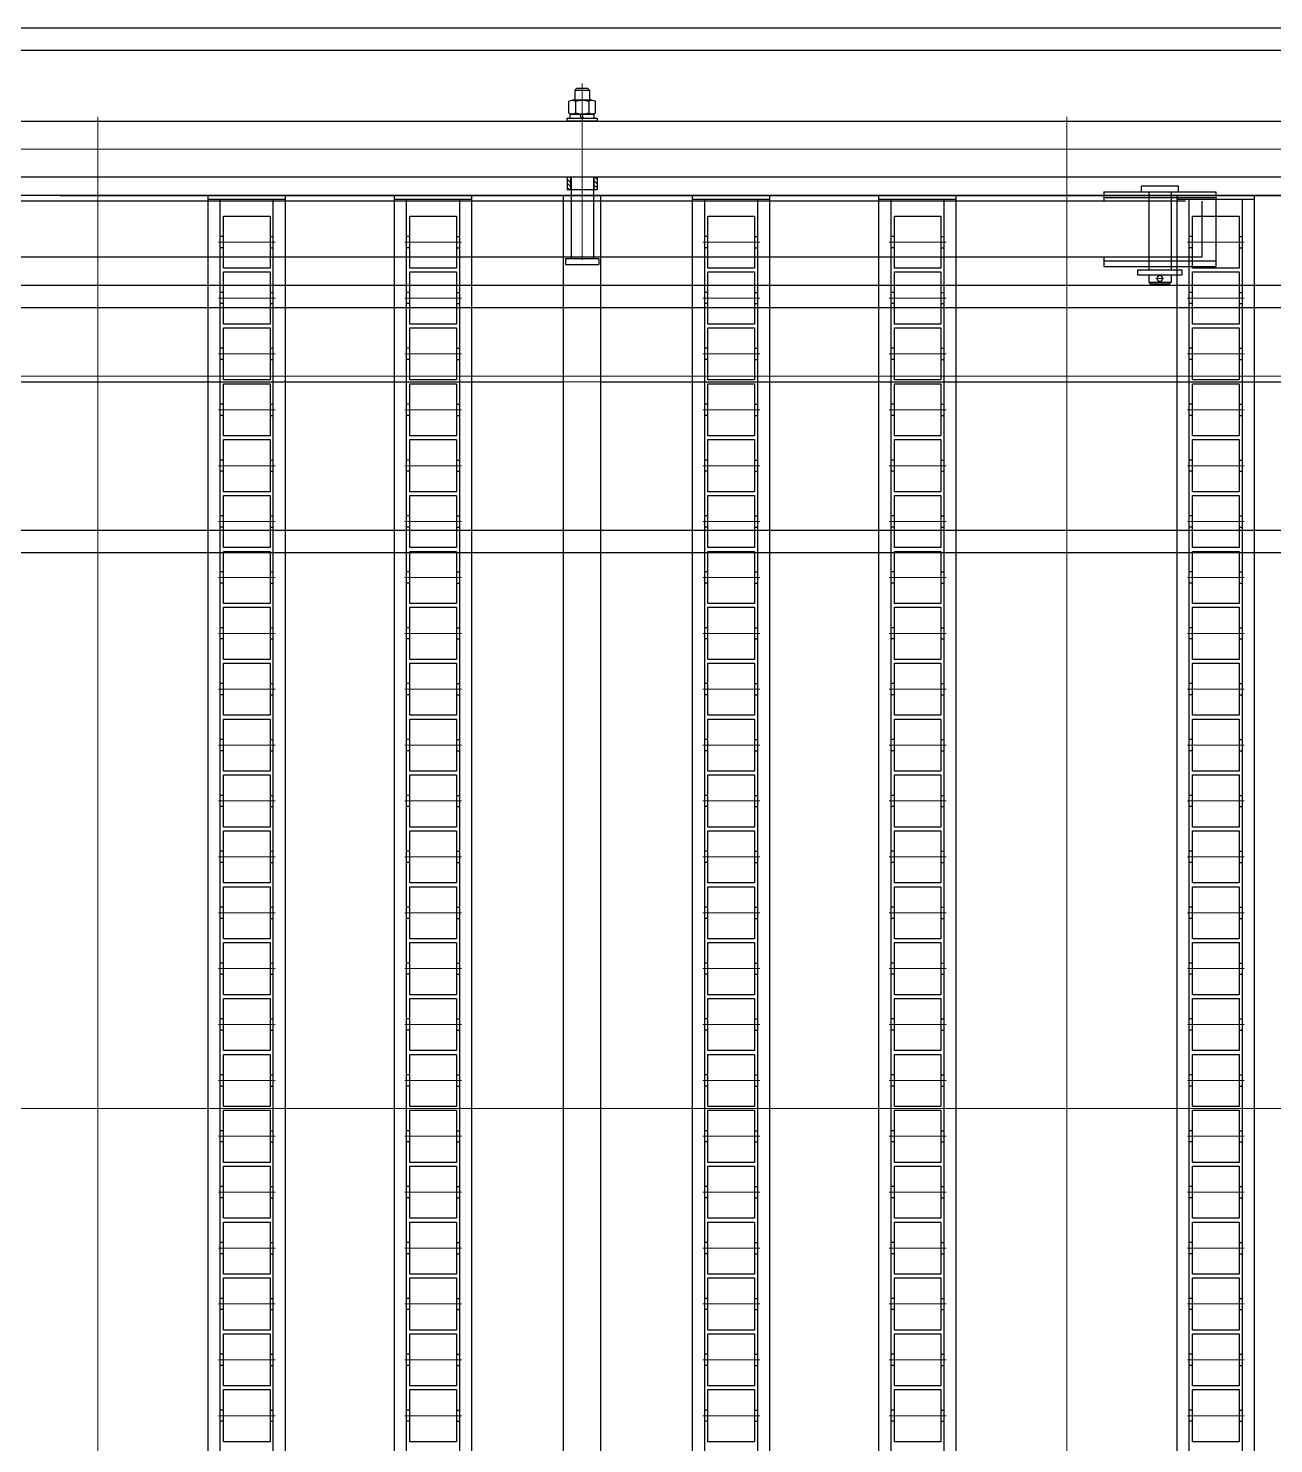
# Model space of a CAD drawing. Extents: x 539033 to 804858, y 468425 to 1263560.
# Drawn here: x 728805 to 729474, y 491378 to 492138 of the extents above; entities that cross this region are included whole.
import ezdxf

# ---------------------------------------------------------------- set-up
doc = ezdxf.new("R2010")
doc.units = 0
doc.header["$LTSCALE"] = 1000
doc.header["$MEASUREMENT"] = 0
for name, pattern in [('0', [0, 0]), ('ACAD_ISO02W100', [15, 12, -3]), ('ACAD_ISO04W100', [30, 24, -3, 0, -3]), ('SOLID', [0])]:
    doc.linetypes.add(name, pattern=pattern)
doc.layers.get('0').update_dxf_attribs({"linetype": 'CONTINUOUS'})
for name, color, linetype, lineweight in [('标注', 7, 'SOLID', 15), ('点划线', 1, 'ACAD_ISO04W100', 15), ('粗实线', 7, '0', 30), ('虚线', 6, 'ACAD_ISO02W100', 18)]:
    doc.layers.add(name, color=color, linetype=linetype, lineweight=lineweight)

# ---------------------------------------------------------------- blocks, each defined once
blk = doc.blocks.new('A$C458447FD')
at = {"layer": '标注'}
h = blk.add_hatch(dxfattribs=at)
h.set_pattern_fill('ANSI31', color=3, scale=0.5)
h.set_pattern_definition([(45, (-117.9495, 9.9451), (-1.122532, 1.122532), [])])
h.paths.add_polyline_path([(792.28, 50.14), (794.03, 50.14), (794.03, 57.14), (792.28, 57.14)])
h.paths.add_polyline_path([(778.03, 50.14), (779.78, 50.14), (779.78, 57.14), (778.03, 57.14)])
for p, q in [((1084.03, 100.14), (1084.03, 102.64)), ((1084.03, 102.64), (1108.03, 102.64)), ((1108.03, 102.64), (1108.03, 100.14)), ((794.03, 20.14), (778.03, 20.14)), ((778.03, 20.14), (778.03, 18.54)), ((778.03, 18.54), (794.03, 18.54)), ((778.84, 15.89), (778.84, 9.49)), ((779.59, 18.54), (792.47, 18.54)), ((779.59, 18.54), (779.59, 16.44)), ((779.59, 16.44), (792.47, 16.44)), ((791.42, 16.44), (780.63, 16.44)), ((782.43, 9.49), (782.43, 15.89)), ((785.48, 18.54), (784.92, 16.44)), ((786.5, 18.27), (786.01, 16.44)), ((786.57, 18.54), (786.5, 18.27)), ((789.62, 9.49), (789.62, 15.89)), ((792.47, 18.54), (792.47, 16.44)), ((793.22, 15.89), (793.22, 9.49)), ((794.03, 18.54), (794.03, 20.14)), ((791.42, 8.94), (780.63, 8.94))]:
    blk.add_line(p, q)
at = {"color": 3}
for p, q in [((777.03, 94.14), (777.03, 97.14)), ((777.03, 97.14), (795.03, 97.14)), ((795.03, 94.14), (795.03, 97.14))]:
    blk.add_line(p, q, dxfattribs=at)
for centre, radius, start, end in [((780.63, 13.23), 3.21, 55.90631, 124.09369), ((786.03, 4.44), 12, 72.56742, 107.43258), ((791.42, 13.23), 3.21, 55.90631, 124.09369), ((780.63, 12.15), 3.21, 235.90631, 304.09369), ((786.03, 20.94), 12, 252.56742, 287.43258), ((791.42, 12.15), 3.21, 235.90631, 304.09369)]:
    blk.add_arc(centre, radius, start, end)
at = {"layer": '点划线'}
for p, q in [((526.03, 17.93), (526.03, 1044.24)), ((1046.03, 17.93), (1046.03, 1044.24)), ((590.83, 715.14), (621.27, 715.14)), ((690.83, 715.14), (721.27, 715.14)), ((850.83, 715.14), (881.27, 715.14)), ((950.83, 715.14), (981.27, 715.14)), ((1110.83, 715.14), (1141.27, 715.14)), ((590.83, 685.14), (621.27, 685.14)), ((690.83, 685.14), (721.27, 685.14)), ((850.83, 685.14), (881.27, 685.14)), ((950.83, 685.14), (981.27, 685.14)), ((1110.83, 685.14), (1141.27, 685.14)), ((590.83, 655.14), (621.27, 655.14)), ((690.83, 655.14), (721.27, 655.14)), ((850.83, 655.14), (881.27, 655.14)), ((950.83, 655.14), (981.27, 655.14)), ((1110.83, 655.14), (1141.27, 655.14)), ((590.83, 625.14), (621.27, 625.14)), ((690.83, 625.14), (721.27, 625.14)), ((850.83, 625.14), (881.27, 625.14)), ((950.83, 625.14), (981.27, 625.14)), ((1110.83, 625.14), (1141.27, 625.14)), ((590.83, 595.14), (621.27, 595.14)), ((690.83, 595.14), (721.27, 595.14)), ((850.83, 595.14), (881.27, 595.14)), ((950.83, 595.14), (981.27, 595.14)), ((1110.83, 595.14), (1141.27, 595.14)), ((590.83, 565.14), (621.27, 565.14)), ((690.83, 565.14), (721.27, 565.14)), ((850.83, 565.14), (881.27, 565.14)), ((950.83, 565.14), (981.27, 565.14)), ((1110.83, 565.14), (1141.27, 565.14)), ((101.68, 550.14), (1459.06, 550.14)), ((590.83, 535.14), (621.27, 535.14)), ((690.83, 535.14), (721.27, 535.14)), ((850.83, 535.14), (881.27, 535.14)), ((950.83, 535.14), (981.27, 535.14)), ((1110.83, 535.14), (1141.27, 535.14)), ((590.83, 505.14), (621.27, 505.14)), ((690.83, 505.14), (721.27, 505.14)), ((850.83, 505.14), (881.27, 505.14)), ((950.83, 505.14), (981.27, 505.14)), ((1110.83, 505.14), (1141.27, 505.14)), ((590.83, 475.14), (621.27, 475.14)), ((690.83, 475.14), (721.27, 475.14)), ((850.83, 475.14), (881.27, 475.14)), ((950.83, 475.14), (981.27, 475.14)), ((1110.83, 475.14), (1141.27, 475.14)), ((590.83, 445.14), (621.27, 445.14)), ((690.83, 445.14), (721.27, 445.14)), ((850.83, 445.14), (881.27, 445.14)), ((950.83, 445.14), (981.27, 445.14)), ((1110.83, 445.14), (1141.27, 445.14)), ((590.83, 415.14), (621.27, 415.14)), ((690.83, 415.14), (721.27, 415.14)), ((850.83, 415.14), (881.27, 415.14)), ((950.83, 415.14), (981.27, 415.14)), ((1110.83, 415.14), (1141.27, 415.14)), ((590.83, 385.14), (621.27, 385.14)), ((690.83, 385.14), (721.27, 385.14)), ((850.83, 385.14), (881.27, 385.14)), ((950.83, 385.14), (981.27, 385.14)), ((1110.83, 385.14), (1141.27, 385.14)), ((590.83, 355.14), (621.27, 355.14)), ((690.83, 355.14), (721.27, 355.14)), ((850.83, 355.14), (881.27, 355.14)), ((950.83, 355.14), (981.27, 355.14)), ((1110.83, 355.14), (1141.27, 355.14)), ((590.83, 325.14), (621.27, 325.14)), ((690.83, 325.14), (721.27, 325.14)), ((850.83, 325.14), (881.27, 325.14)), ((950.83, 325.14), (981.27, 325.14)), ((1110.83, 325.14), (1141.27, 325.14)), ((590.83, 295.14), (621.27, 295.14)), ((690.83, 295.14), (721.27, 295.14)), ((850.83, 295.14), (881.27, 295.14)), ((950.83, 295.14), (981.27, 295.14)), ((1110.83, 295.14), (1141.27, 295.14)), ((590.83, 265.14), (621.27, 265.14)), ((690.83, 265.14), (721.27, 265.14)), ((850.83, 265.14), (881.27, 265.14)), ((950.83, 265.14), (981.27, 265.14)), ((1110.83, 265.14), (1141.27, 265.14)), ((590.83, 235.14), (621.27, 235.14)), ((690.83, 235.14), (721.27, 235.14)), ((850.83, 235.14), (881.27, 235.14)), ((950.83, 235.14), (981.27, 235.14)), ((1110.83, 235.14), (1141.27, 235.14)), ((590.83, 205.14), (621.27, 205.14)), ((690.83, 205.14), (721.27, 205.14)), ((850.83, 205.14), (881.27, 205.14)), ((950.83, 205.14), (981.27, 205.14)), ((1110.83, 205.14), (1141.27, 205.14)), ((590.83, 175.14), (621.27, 175.14)), ((690.83, 175.14), (721.27, 175.14)), ((850.83, 175.14), (881.27, 175.14)), ((950.83, 175.14), (981.27, 175.14)), ((1110.83, 175.14), (1141.27, 175.14)), ((590.83, 145.14), (621.27, 145.14)), ((690.83, 145.14), (721.27, 145.14)), ((850.83, 145.14), (881.27, 145.14)), ((950.83, 145.14), (981.27, 145.14)), ((1110.83, 145.14), (1141.27, 145.14)), ((590.83, 115.14), (621.27, 115.14)), ((690.83, 115.14), (721.27, 115.14)), ((850.83, 115.14), (881.27, 115.14)), ((950.83, 115.14), (981.27, 115.14)), ((1110.83, 115.14), (1141.27, 115.14)), ((1093.94, 104.64), (1097.96, 104.64)), ((786.03, 0), (786.03, 94.63)), ((590.83, 85.14), (621.27, 85.14)), ((690.83, 85.14), (721.27, 85.14)), ((850.83, 85.14), (881.27, 85.14)), ((950.83, 85.14), (981.27, 85.14)), ((1110.83, 85.14), (1141.27, 85.14)), ((206.04, 35.14), (1376.79, 35.14))]:
    blk.add_line(p, q, dxfattribs=at)
at = {"layer": '粗实线', "color": 4}
for p, q in [((585.28, 1040.14), (585.28, 60.14)), ((591.78, 1038.14), (591.78, 62.14)), ((620.28, 1038.14), (620.28, 62.14)), ((626.78, 1040.14), (626.78, 60.14)), ((685.28, 1040.14), (685.28, 60.14)), ((691.78, 1038.14), (691.78, 62.14)), ((720.28, 1038.14), (720.28, 62.14)), ((726.78, 1040.14), (726.78, 60.14)), ((845.28, 1040.14), (845.28, 60.14)), ((851.78, 1038.14), (851.78, 62.14)), ((880.28, 1038.14), (880.28, 62.14)), ((886.78, 1040.14), (886.78, 60.14)), ((945.28, 1040.14), (945.28, 60.14)), ((951.78, 1038.14), (951.78, 62.14)), ((980.28, 1038.14), (980.28, 62.14)), ((986.78, 1040.14), (986.78, 60.14)), ((1105.28, 1040.14), (1105.28, 60.14)), ((1111.78, 1038.14), (1111.78, 62.14)), ((1140.28, 1038.14), (1140.28, 62.14)), ((1146.78, 1040.14), (1146.78, 60.14)), ((585.28, 62.14), (626.78, 62.14)), ((685.28, 62.14), (726.78, 62.14)), ((845.28, 62.14), (886.78, 62.14)), ((945.28, 62.14), (986.78, 62.14)), ((1105.28, 62.14), (1146.78, 62.14)), ((585.28, 60.14), (626.78, 60.14)), ((685.28, 60.14), (726.78, 60.14)), ((845.28, 60.14), (886.78, 60.14)), ((945.28, 60.14), (986.78, 60.14)), ((1105.28, 60.14), (1146.78, 60.14))]:
    blk.add_line(p, q, dxfattribs=at)
at = {"layer": '粗实线', "color": 2}
for p, q in [((776.03, 1040.14), (776.03, 60.14)), ((796.03, 1040.14), (796.03, 60.14))]:
    blk.add_line(p, q, dxfattribs=at)
at = {"layer": '粗实线', "color": 3}
for p, q in [((593.53, 718.14), (591.78, 718.14)), ((591.78, 718.14), (591.78, 712.14)), ((618.53, 718.14), (620.28, 718.14)), ((620.28, 718.14), (620.28, 712.14)), ((693.53, 718.14), (691.78, 718.14)), ((691.78, 718.14), (691.78, 712.14)), ((718.53, 718.14), (720.28, 718.14)), ((720.28, 718.14), (720.28, 712.14)), ((853.53, 718.14), (851.78, 718.14)), ((851.78, 718.14), (851.78, 712.14)), ((878.53, 718.14), (880.28, 718.14)), ((880.28, 718.14), (880.28, 712.14)), ((953.53, 718.14), (951.78, 718.14)), ((951.78, 718.14), (951.78, 712.14)), ((978.53, 718.14), (980.28, 718.14)), ((980.28, 718.14), (980.28, 712.14)), ((1113.53, 718.14), (1111.78, 718.14)), ((1111.78, 718.14), (1111.78, 712.14)), ((1138.53, 718.14), (1140.28, 718.14)), ((1140.28, 718.14), (1140.28, 712.14)), ((593.53, 712.14), (591.78, 712.14)), ((618.53, 712.14), (620.28, 712.14)), ((693.53, 712.14), (691.78, 712.14)), ((718.53, 712.14), (720.28, 712.14)), ((853.53, 712.14), (851.78, 712.14)), ((878.53, 712.14), (880.28, 712.14)), ((953.53, 712.14), (951.78, 712.14)), ((978.53, 712.14), (980.28, 712.14)), ((1113.53, 712.14), (1111.78, 712.14)), ((1138.53, 712.14), (1140.28, 712.14)), ((593.53, 688.14), (591.78, 688.14)), ((591.78, 688.14), (591.78, 682.14)), ((618.53, 688.14), (620.28, 688.14)), ((620.28, 688.14), (620.28, 682.14)), ((693.53, 688.14), (691.78, 688.14)), ((691.78, 688.14), (691.78, 682.14)), ((718.53, 688.14), (720.28, 688.14)), ((720.28, 688.14), (720.28, 682.14)), ((853.53, 688.14), (851.78, 688.14)), ((851.78, 688.14), (851.78, 682.14)), ((878.53, 688.14), (880.28, 688.14)), ((880.28, 688.14), (880.28, 682.14)), ((953.53, 688.14), (951.78, 688.14)), ((951.78, 688.14), (951.78, 682.14)), ((978.53, 688.14), (980.28, 688.14)), ((980.28, 688.14), (980.28, 682.14)), ((1113.53, 688.14), (1111.78, 688.14)), ((1111.78, 688.14), (1111.78, 682.14)), ((1138.53, 688.14), (1140.28, 688.14)), ((1140.28, 688.14), (1140.28, 682.14)), ((593.53, 682.14), (591.78, 682.14)), ((618.53, 682.14), (620.28, 682.14)), ((693.53, 682.14), (691.78, 682.14)), ((718.53, 682.14), (720.28, 682.14)), ((853.53, 682.14), (851.78, 682.14)), ((878.53, 682.14), (880.28, 682.14)), ((953.53, 682.14), (951.78, 682.14)), ((978.53, 682.14), (980.28, 682.14)), ((1113.53, 682.14), (1111.78, 682.14)), ((1138.53, 682.14), (1140.28, 682.14)), ((593.53, 658.14), (591.78, 658.14)), ((591.78, 658.14), (591.78, 652.14)), ((618.53, 658.14), (620.28, 658.14)), ((620.28, 658.14), (620.28, 652.14)), ((693.53, 658.14), (691.78, 658.14)), ((691.78, 658.14), (691.78, 652.14)), ((718.53, 658.14), (720.28, 658.14)), ((720.28, 658.14), (720.28, 652.14)), ((853.53, 658.14), (851.78, 658.14)), ((851.78, 658.14), (851.78, 652.14)), ((878.53, 658.14), (880.28, 658.14)), ((880.28, 658.14), (880.28, 652.14)), ((953.53, 658.14), (951.78, 658.14)), ((951.78, 658.14), (951.78, 652.14)), ((978.53, 658.14), (980.28, 658.14)), ((980.28, 658.14), (980.28, 652.14)), ((1113.53, 658.14), (1111.78, 658.14)), ((1111.78, 658.14), (1111.78, 652.14)), ((1138.53, 658.14), (1140.28, 658.14)), ((1140.28, 658.14), (1140.28, 652.14)), ((593.53, 652.14), (591.78, 652.14)), ((618.53, 652.14), (620.28, 652.14)), ((693.53, 652.14), (691.78, 652.14)), ((718.53, 652.14), (720.28, 652.14)), ((853.53, 652.14), (851.78, 652.14)), ((878.53, 652.14), (880.28, 652.14)), ((953.53, 652.14), (951.78, 652.14)), ((978.53, 652.14), (980.28, 652.14)), ((1113.53, 652.14), (1111.78, 652.14)), ((1138.53, 652.14), (1140.28, 652.14)), ((593.53, 628.14), (591.78, 628.14)), ((591.78, 628.14), (591.78, 622.14)), ((618.53, 628.14), (620.28, 628.14)), ((620.28, 628.14), (620.28, 622.14)), ((693.53, 628.14), (691.78, 628.14)), ((691.78, 628.14), (691.78, 622.14)), ((718.53, 628.14), (720.28, 628.14)), ((720.28, 628.14), (720.28, 622.14)), ((853.53, 628.14), (851.78, 628.14)), ((851.78, 628.14), (851.78, 622.14)), ((878.53, 628.14), (880.28, 628.14)), ((880.28, 628.14), (880.28, 622.14)), ((953.53, 628.14), (951.78, 628.14)), ((951.78, 628.14), (951.78, 622.14)), ((978.53, 628.14), (980.28, 628.14)), ((980.28, 628.14), (980.28, 622.14)), ((1113.53, 628.14), (1111.78, 628.14)), ((1111.78, 628.14), (1111.78, 622.14)), ((1138.53, 628.14), (1140.28, 628.14)), ((1140.28, 628.14), (1140.28, 622.14)), ((593.53, 622.14), (591.78, 622.14)), ((618.53, 622.14), (620.28, 622.14)), ((693.53, 622.14), (691.78, 622.14)), ((718.53, 622.14), (720.28, 622.14)), ((853.53, 622.14), (851.78, 622.14)), ((878.53, 622.14), (880.28, 622.14)), ((953.53, 622.14), (951.78, 622.14)), ((978.53, 622.14), (980.28, 622.14)), ((1113.53, 622.14), (1111.78, 622.14)), ((1138.53, 622.14), (1140.28, 622.14)), ((593.53, 598.14), (591.78, 598.14)), ((591.78, 598.14), (591.78, 592.14)), ((618.53, 598.14), (620.28, 598.14)), ((620.28, 598.14), (620.28, 592.14)), ((693.53, 598.14), (691.78, 598.14)), ((691.78, 598.14), (691.78, 592.14)), ((718.53, 598.14), (720.28, 598.14)), ((720.28, 598.14), (720.28, 592.14)), ((853.53, 598.14), (851.78, 598.14)), ((851.78, 598.14), (851.78, 592.14)), ((878.53, 598.14), (880.28, 598.14)), ((880.28, 598.14), (880.28, 592.14)), ((953.53, 598.14), (951.78, 598.14)), ((951.78, 598.14), (951.78, 592.14)), ((978.53, 598.14), (980.28, 598.14)), ((980.28, 598.14), (980.28, 592.14)), ((1113.53, 598.14), (1111.78, 598.14)), ((1111.78, 598.14), (1111.78, 592.14)), ((1138.53, 598.14), (1140.28, 598.14)), ((1140.28, 598.14), (1140.28, 592.14)), ((593.53, 592.14), (591.78, 592.14)), ((618.53, 592.14), (620.28, 592.14)), ((693.53, 592.14), (691.78, 592.14)), ((718.53, 592.14), (720.28, 592.14)), ((853.53, 592.14), (851.78, 592.14)), ((878.53, 592.14), (880.28, 592.14)), ((953.53, 592.14), (951.78, 592.14)), ((978.53, 592.14), (980.28, 592.14)), ((1113.53, 592.14), (1111.78, 592.14)), ((1138.53, 592.14), (1140.28, 592.14)), ((593.53, 568.14), (591.78, 568.14)), ((591.78, 568.14), (591.78, 562.14)), ((618.53, 568.14), (620.28, 568.14)), ((620.28, 568.14), (620.28, 562.14)), ((693.53, 568.14), (691.78, 568.14)), ((691.78, 568.14), (691.78, 562.14)), ((718.53, 568.14), (720.28, 568.14)), ((720.28, 568.14), (720.28, 562.14)), ((853.53, 568.14), (851.78, 568.14)), ((851.78, 568.14), (851.78, 562.14)), ((878.53, 568.14), (880.28, 568.14)), ((880.28, 568.14), (880.28, 562.14)), ((953.53, 568.14), (951.78, 568.14)), ((951.78, 568.14), (951.78, 562.14)), ((978.53, 568.14), (980.28, 568.14)), ((980.28, 568.14), (980.28, 562.14)), ((1113.53, 568.14), (1111.78, 568.14)), ((1111.78, 568.14), (1111.78, 562.14)), ((1138.53, 568.14), (1140.28, 568.14)), ((1140.28, 568.14), (1140.28, 562.14)), ((593.53, 562.14), (591.78, 562.14)), ((618.53, 562.14), (620.28, 562.14)), ((693.53, 562.14), (691.78, 562.14)), ((718.53, 562.14), (720.28, 562.14)), ((853.53, 562.14), (851.78, 562.14)), ((878.53, 562.14), (880.28, 562.14)), ((953.53, 562.14), (951.78, 562.14)), ((978.53, 562.14), (980.28, 562.14)), ((1113.53, 562.14), (1111.78, 562.14)), ((1138.53, 562.14), (1140.28, 562.14)), ((593.53, 538.14), (591.78, 538.14)), ((591.78, 538.14), (591.78, 532.14)), ((593.53, 532.14), (591.78, 532.14)), ((618.53, 538.14), (620.28, 538.14)), ((618.53, 532.14), (620.28, 532.14)), ((620.28, 538.14), (620.28, 532.14)), ((693.53, 538.14), (691.78, 538.14)), ((691.78, 538.14), (691.78, 532.14)), ((693.53, 532.14), (691.78, 532.14)), ((718.53, 538.14), (720.28, 538.14)), ((718.53, 532.14), (720.28, 532.14)), ((720.28, 538.14), (720.28, 532.14)), ((853.53, 538.14), (851.78, 538.14)), ((851.78, 538.14), (851.78, 532.14)), ((853.53, 532.14), (851.78, 532.14)), ((878.53, 538.14), (880.28, 538.14)), ((878.53, 532.14), (880.28, 532.14)), ((880.28, 538.14), (880.28, 532.14)), ((953.53, 538.14), (951.78, 538.14)), ((951.78, 538.14), (951.78, 532.14)), ((953.53, 532.14), (951.78, 532.14)), ((978.53, 538.14), (980.28, 538.14)), ((978.53, 532.14), (980.28, 532.14)), ((980.28, 538.14), (980.28, 532.14)), ((1113.53, 538.14), (1111.78, 538.14)), ((1111.78, 538.14), (1111.78, 532.14)), ((1113.53, 532.14), (1111.78, 532.14)), ((1138.53, 538.14), (1140.28, 538.14)), ((1138.53, 532.14), (1140.28, 532.14)), ((1140.28, 538.14), (1140.28, 532.14)), ((593.53, 508.14), (591.78, 508.14)), ((591.78, 508.14), (591.78, 502.14)), ((593.53, 502.14), (591.78, 502.14)), ((618.53, 508.14), (620.28, 508.14)), ((618.53, 502.14), (620.28, 502.14)), ((620.28, 508.14), (620.28, 502.14)), ((693.53, 508.14), (691.78, 508.14)), ((691.78, 508.14), (691.78, 502.14)), ((693.53, 502.14), (691.78, 502.14)), ((718.53, 508.14), (720.28, 508.14)), ((718.53, 502.14), (720.28, 502.14)), ((720.28, 508.14), (720.28, 502.14)), ((853.53, 508.14), (851.78, 508.14)), ((851.78, 508.14), (851.78, 502.14)), ((853.53, 502.14), (851.78, 502.14)), ((878.53, 508.14), (880.28, 508.14)), ((878.53, 502.14), (880.28, 502.14)), ((880.28, 508.14), (880.28, 502.14)), ((953.53, 508.14), (951.78, 508.14)), ((951.78, 508.14), (951.78, 502.14)), ((953.53, 502.14), (951.78, 502.14)), ((978.53, 508.14), (980.28, 508.14)), ((978.53, 502.14), (980.28, 502.14)), ((980.28, 508.14), (980.28, 502.14)), ((1113.53, 508.14), (1111.78, 508.14)), ((1111.78, 508.14), (1111.78, 502.14)), ((1113.53, 502.14), (1111.78, 502.14)), ((1138.53, 508.14), (1140.28, 508.14)), ((1138.53, 502.14), (1140.28, 502.14)), ((1140.28, 508.14), (1140.28, 502.14)), ((593.53, 478.14), (591.78, 478.14)), ((591.78, 478.14), (591.78, 472.14)), ((593.53, 472.14), (591.78, 472.14)), ((618.53, 478.14), (620.28, 478.14)), ((618.53, 472.14), (620.28, 472.14)), ((620.28, 478.14), (620.28, 472.14)), ((693.53, 478.14), (691.78, 478.14)), ((691.78, 478.14), (691.78, 472.14)), ((693.53, 472.14), (691.78, 472.14)), ((718.53, 478.14), (720.28, 478.14)), ((718.53, 472.14), (720.28, 472.14)), ((720.28, 478.14), (720.28, 472.14)), ((853.53, 478.14), (851.78, 478.14)), ((851.78, 478.14), (851.78, 472.14)), ((853.53, 472.14), (851.78, 472.14)), ((878.53, 478.14), (880.28, 478.14)), ((878.53, 472.14), (880.28, 472.14)), ((880.28, 478.14), (880.28, 472.14)), ((953.53, 478.14), (951.78, 478.14)), ((951.78, 478.14), (951.78, 472.14)), ((953.53, 472.14), (951.78, 472.14)), ((978.53, 478.14), (980.28, 478.14)), ((978.53, 472.14), (980.28, 472.14)), ((980.28, 478.14), (980.28, 472.14)), ((1113.53, 478.14), (1111.78, 478.14)), ((1111.78, 478.14), (1111.78, 472.14)), ((1113.53, 472.14), (1111.78, 472.14)), ((1138.53, 478.14), (1140.28, 478.14)), ((1138.53, 472.14), (1140.28, 472.14)), ((1140.28, 478.14), (1140.28, 472.14)), ((593.53, 448.14), (591.78, 448.14)), ((591.78, 448.14), (591.78, 442.14)), ((593.53, 442.14), (591.78, 442.14)), ((618.53, 448.14), (620.28, 448.14)), ((618.53, 442.14), (620.28, 442.14)), ((620.28, 448.14), (620.28, 442.14)), ((693.53, 448.14), (691.78, 448.14)), ((691.78, 448.14), (691.78, 442.14)), ((693.53, 442.14), (691.78, 442.14)), ((718.53, 448.14), (720.28, 448.14)), ((718.53, 442.14), (720.28, 442.14)), ((720.28, 448.14), (720.28, 442.14)), ((853.53, 448.14), (851.78, 448.14)), ((851.78, 448.14), (851.78, 442.14)), ((853.53, 442.14), (851.78, 442.14)), ((878.53, 448.14), (880.28, 448.14)), ((878.53, 442.14), (880.28, 442.14)), ((880.28, 448.14), (880.28, 442.14)), ((953.53, 448.14), (951.78, 448.14)), ((951.78, 448.14), (951.78, 442.14)), ((953.53, 442.14), (951.78, 442.14)), ((978.53, 448.14), (980.28, 448.14)), ((978.53, 442.14), (980.28, 442.14)), ((980.28, 448.14), (980.28, 442.14)), ((1113.53, 448.14), (1111.78, 448.14)), ((1111.78, 448.14), (1111.78, 442.14)), ((1113.53, 442.14), (1111.78, 442.14)), ((1138.53, 448.14), (1140.28, 448.14)), ((1138.53, 442.14), (1140.28, 442.14)), ((1140.28, 448.14), (1140.28, 442.14)), ((593.53, 418.14), (591.78, 418.14)), ((591.78, 418.14), (591.78, 412.14)), ((618.53, 418.14), (620.28, 418.14)), ((620.28, 418.14), (620.28, 412.14)), ((693.53, 418.14), (691.78, 418.14)), ((691.78, 418.14), (691.78, 412.14)), ((718.53, 418.14), (720.28, 418.14)), ((720.28, 418.14), (720.28, 412.14)), ((853.53, 418.14), (851.78, 418.14)), ((851.78, 418.14), (851.78, 412.14)), ((878.53, 418.14), (880.28, 418.14)), ((880.28, 418.14), (880.28, 412.14)), ((953.53, 418.14), (951.78, 418.14)), ((951.78, 418.14), (951.78, 412.14)), ((978.53, 418.14), (980.28, 418.14)), ((980.28, 418.14), (980.28, 412.14)), ((1113.53, 418.14), (1111.78, 418.14)), ((1111.78, 418.14), (1111.78, 412.14)), ((1138.53, 418.14), (1140.28, 418.14)), ((1140.28, 418.14), (1140.28, 412.14)), ((593.53, 412.14), (591.78, 412.14)), ((618.53, 412.14), (620.28, 412.14)), ((693.53, 412.14), (691.78, 412.14)), ((718.53, 412.14), (720.28, 412.14)), ((853.53, 412.14), (851.78, 412.14)), ((878.53, 412.14), (880.28, 412.14)), ((953.53, 412.14), (951.78, 412.14)), ((978.53, 412.14), (980.28, 412.14)), ((1113.53, 412.14), (1111.78, 412.14)), ((1138.53, 412.14), (1140.28, 412.14)), ((593.53, 388.14), (591.78, 388.14)), ((591.78, 388.14), (591.78, 382.14)), ((618.53, 388.14), (620.28, 388.14)), ((620.28, 388.14), (620.28, 382.14)), ((693.53, 388.14), (691.78, 388.14)), ((691.78, 388.14), (691.78, 382.14)), ((718.53, 388.14), (720.28, 388.14)), ((720.28, 388.14), (720.28, 382.14)), ((853.53, 388.14), (851.78, 388.14)), ((851.78, 388.14), (851.78, 382.14)), ((878.53, 388.14), (880.28, 388.14)), ((880.28, 388.14), (880.28, 382.14)), ((953.53, 388.14), (951.78, 388.14)), ((951.78, 388.14), (951.78, 382.14)), ((978.53, 388.14), (980.28, 388.14)), ((980.28, 388.14), (980.28, 382.14)), ((1113.53, 388.14), (1111.78, 388.14)), ((1111.78, 388.14), (1111.78, 382.14)), ((1138.53, 388.14), (1140.28, 388.14)), ((1140.28, 388.14), (1140.28, 382.14)), ((593.53, 382.14), (591.78, 382.14)), ((618.53, 382.14), (620.28, 382.14)), ((693.53, 382.14), (691.78, 382.14)), ((718.53, 382.14), (720.28, 382.14)), ((853.53, 382.14), (851.78, 382.14)), ((878.53, 382.14), (880.28, 382.14)), ((953.53, 382.14), (951.78, 382.14)), ((978.53, 382.14), (980.28, 382.14)), ((1113.53, 382.14), (1111.78, 382.14)), ((1138.53, 382.14), (1140.28, 382.14)), ((593.53, 358.14), (591.78, 358.14)), ((591.78, 358.14), (591.78, 352.14)), ((618.53, 358.14), (620.28, 358.14)), ((620.28, 358.14), (620.28, 352.14)), ((693.53, 358.14), (691.78, 358.14)), ((691.78, 358.14), (691.78, 352.14)), ((718.53, 358.14), (720.28, 358.14)), ((720.28, 358.14), (720.28, 352.14)), ((853.53, 358.14), (851.78, 358.14)), ((851.78, 358.14), (851.78, 352.14)), ((878.53, 358.14), (880.28, 358.14)), ((880.28, 358.14), (880.28, 352.14)), ((953.53, 358.14), (951.78, 358.14)), ((951.78, 358.14), (951.78, 352.14)), ((978.53, 358.14), (980.28, 358.14)), ((980.28, 358.14), (980.28, 352.14)), ((1113.53, 358.14), (1111.78, 358.14)), ((1111.78, 358.14), (1111.78, 352.14)), ((1138.53, 358.14), (1140.28, 358.14)), ((1140.28, 358.14), (1140.28, 352.14)), ((593.53, 352.14), (591.78, 352.14)), ((618.53, 352.14), (620.28, 352.14)), ((693.53, 352.14), (691.78, 352.14)), ((718.53, 352.14), (720.28, 352.14)), ((853.53, 352.14), (851.78, 352.14)), ((878.53, 352.14), (880.28, 352.14)), ((953.53, 352.14), (951.78, 352.14)), ((978.53, 352.14), (980.28, 352.14)), ((1113.53, 352.14), (1111.78, 352.14)), ((1138.53, 352.14), (1140.28, 352.14)), ((593.53, 328.14), (591.78, 328.14)), ((591.78, 328.14), (591.78, 322.14)), ((618.53, 328.14), (620.28, 328.14)), ((620.28, 328.14), (620.28, 322.14)), ((693.53, 328.14), (691.78, 328.14)), ((691.78, 328.14), (691.78, 322.14)), ((718.53, 328.14), (720.28, 328.14)), ((720.28, 328.14), (720.28, 322.14)), ((853.53, 328.14), (851.78, 328.14)), ((851.78, 328.14), (851.78, 322.14)), ((878.53, 328.14), (880.28, 328.14)), ((880.28, 328.14), (880.28, 322.14)), ((953.53, 328.14), (951.78, 328.14)), ((951.78, 328.14), (951.78, 322.14)), ((978.53, 328.14), (980.28, 328.14)), ((980.28, 328.14), (980.28, 322.14)), ((1113.53, 328.14), (1111.78, 328.14)), ((1111.78, 328.14), (1111.78, 322.14)), ((1138.53, 328.14), (1140.28, 328.14)), ((1140.28, 328.14), (1140.28, 322.14)), ((593.53, 322.14), (591.78, 322.14)), ((618.53, 322.14), (620.28, 322.14)), ((693.53, 322.14), (691.78, 322.14)), ((718.53, 322.14), (720.28, 322.14)), ((853.53, 322.14), (851.78, 322.14)), ((878.53, 322.14), (880.28, 322.14)), ((953.53, 322.14), (951.78, 322.14)), ((978.53, 322.14), (980.28, 322.14)), ((1113.53, 322.14), (1111.78, 322.14)), ((1138.53, 322.14), (1140.28, 322.14)), ((593.53, 298.14), (591.78, 298.14)), ((591.78, 298.14), (591.78, 292.14)), ((618.53, 298.14), (620.28, 298.14)), ((620.28, 298.14), (620.28, 292.14)), ((693.53, 298.14), (691.78, 298.14)), ((691.78, 298.14), (691.78, 292.14)), ((718.53, 298.14), (720.28, 298.14)), ((720.28, 298.14), (720.28, 292.14)), ((853.53, 298.14), (851.78, 298.14)), ((851.78, 298.14), (851.78, 292.14)), ((878.53, 298.14), (880.28, 298.14)), ((880.28, 298.14), (880.28, 292.14)), ((953.53, 298.14), (951.78, 298.14)), ((951.78, 298.14), (951.78, 292.14)), ((978.53, 298.14), (980.28, 298.14)), ((980.28, 298.14), (980.28, 292.14)), ((1113.53, 298.14), (1111.78, 298.14)), ((1111.78, 298.14), (1111.78, 292.14)), ((1138.53, 298.14), (1140.28, 298.14)), ((1140.28, 298.14), (1140.28, 292.14)), ((593.53, 292.14), (591.78, 292.14)), ((618.53, 292.14), (620.28, 292.14)), ((693.53, 292.14), (691.78, 292.14)), ((718.53, 292.14), (720.28, 292.14)), ((853.53, 292.14), (851.78, 292.14)), ((878.53, 292.14), (880.28, 292.14)), ((953.53, 292.14), (951.78, 292.14)), ((978.53, 292.14), (980.28, 292.14)), ((1113.53, 292.14), (1111.78, 292.14)), ((1138.53, 292.14), (1140.28, 292.14)), ((593.53, 268.14), (591.78, 268.14)), ((591.78, 268.14), (591.78, 262.14)), ((618.53, 268.14), (620.28, 268.14)), ((620.28, 268.14), (620.28, 262.14)), ((693.53, 268.14), (691.78, 268.14)), ((691.78, 268.14), (691.78, 262.14)), ((718.53, 268.14), (720.28, 268.14)), ((720.28, 268.14), (720.28, 262.14)), ((853.53, 268.14), (851.78, 268.14)), ((851.78, 268.14), (851.78, 262.14)), ((878.53, 268.14), (880.28, 268.14)), ((880.28, 268.14), (880.28, 262.14)), ((953.53, 268.14), (951.78, 268.14)), ((951.78, 268.14), (951.78, 262.14)), ((978.53, 268.14), (980.28, 268.14)), ((980.28, 268.14), (980.28, 262.14)), ((1113.53, 268.14), (1111.78, 268.14)), ((1111.78, 268.14), (1111.78, 262.14)), ((1138.53, 268.14), (1140.28, 268.14)), ((1140.28, 268.14), (1140.28, 262.14)), ((593.53, 262.14), (591.78, 262.14)), ((618.53, 262.14), (620.28, 262.14)), ((693.53, 262.14), (691.78, 262.14)), ((718.53, 262.14), (720.28, 262.14)), ((853.53, 262.14), (851.78, 262.14)), ((878.53, 262.14), (880.28, 262.14)), ((953.53, 262.14), (951.78, 262.14)), ((978.53, 262.14), (980.28, 262.14)), ((1113.53, 262.14), (1111.78, 262.14)), ((1138.53, 262.14), (1140.28, 262.14)), ((593.53, 238.14), (591.78, 238.14)), ((591.78, 238.14), (591.78, 232.14)), ((618.53, 238.14), (620.28, 238.14)), ((620.28, 238.14), (620.28, 232.14)), ((693.53, 238.14), (691.78, 238.14)), ((691.78, 238.14), (691.78, 232.14)), ((718.53, 238.14), (720.28, 238.14)), ((720.28, 238.14), (720.28, 232.14)), ((853.53, 238.14), (851.78, 238.14)), ((851.78, 238.14), (851.78, 232.14)), ((878.53, 238.14), (880.28, 238.14)), ((880.28, 238.14), (880.28, 232.14)), ((953.53, 238.14), (951.78, 238.14)), ((951.78, 238.14), (951.78, 232.14)), ((978.53, 238.14), (980.28, 238.14)), ((980.28, 238.14), (980.28, 232.14)), ((1113.53, 238.14), (1111.78, 238.14)), ((1111.78, 238.14), (1111.78, 232.14)), ((1138.53, 238.14), (1140.28, 238.14)), ((1140.28, 238.14), (1140.28, 232.14)), ((593.53, 232.14), (591.78, 232.14)), ((618.53, 232.14), (620.28, 232.14)), ((693.53, 232.14), (691.78, 232.14)), ((718.53, 232.14), (720.28, 232.14)), ((853.53, 232.14), (851.78, 232.14)), ((878.53, 232.14), (880.28, 232.14)), ((953.53, 232.14), (951.78, 232.14)), ((978.53, 232.14), (980.28, 232.14)), ((1113.53, 232.14), (1111.78, 232.14)), ((1138.53, 232.14), (1140.28, 232.14)), ((593.53, 208.14), (591.78, 208.14)), ((591.78, 208.14), (591.78, 202.14)), ((618.53, 208.14), (620.28, 208.14)), ((620.28, 208.14), (620.28, 202.14)), ((693.53, 208.14), (691.78, 208.14)), ((691.78, 208.14), (691.78, 202.14)), ((718.53, 208.14), (720.28, 208.14)), ((720.28, 208.14), (720.28, 202.14)), ((853.53, 208.14), (851.78, 208.14)), ((851.78, 208.14), (851.78, 202.14)), ((878.53, 208.14), (880.28, 208.14)), ((880.28, 208.14), (880.28, 202.14)), ((953.53, 208.14), (951.78, 208.14)), ((951.78, 208.14), (951.78, 202.14)), ((978.53, 208.14), (980.28, 208.14)), ((980.28, 208.14), (980.28, 202.14)), ((1113.53, 208.14), (1111.78, 208.14)), ((1111.78, 208.14), (1111.78, 202.14)), ((1138.53, 208.14), (1140.28, 208.14)), ((1140.28, 208.14), (1140.28, 202.14)), ((593.53, 202.14), (591.78, 202.14)), ((618.53, 202.14), (620.28, 202.14)), ((693.53, 202.14), (691.78, 202.14)), ((718.53, 202.14), (720.28, 202.14)), ((853.53, 202.14), (851.78, 202.14)), ((878.53, 202.14), (880.28, 202.14)), ((953.53, 202.14), (951.78, 202.14)), ((978.53, 202.14), (980.28, 202.14)), ((1113.53, 202.14), (1111.78, 202.14)), ((1138.53, 202.14), (1140.28, 202.14)), ((593.53, 178.14), (591.78, 178.14)), ((591.78, 178.14), (591.78, 172.14)), ((618.53, 178.14), (620.28, 178.14)), ((620.28, 178.14), (620.28, 172.14)), ((693.53, 178.14), (691.78, 178.14)), ((691.78, 178.14), (691.78, 172.14)), ((718.53, 178.14), (720.28, 178.14)), ((720.28, 178.14), (720.28, 172.14)), ((853.53, 178.14), (851.78, 178.14)), ((851.78, 178.14), (851.78, 172.14)), ((878.53, 178.14), (880.28, 178.14)), ((880.28, 178.14), (880.28, 172.14)), ((953.53, 178.14), (951.78, 178.14)), ((951.78, 178.14), (951.78, 172.14)), ((978.53, 178.14), (980.28, 178.14)), ((980.28, 178.14), (980.28, 172.14)), ((1113.53, 178.14), (1111.78, 178.14)), ((1111.78, 178.14), (1111.78, 172.14)), ((1138.53, 178.14), (1140.28, 178.14)), ((1140.28, 178.14), (1140.28, 172.14)), ((593.53, 172.14), (591.78, 172.14)), ((618.53, 172.14), (620.28, 172.14)), ((693.53, 172.14), (691.78, 172.14)), ((718.53, 172.14), (720.28, 172.14)), ((853.53, 172.14), (851.78, 172.14)), ((878.53, 172.14), (880.28, 172.14)), ((953.53, 172.14), (951.78, 172.14)), ((978.53, 172.14), (980.28, 172.14)), ((1113.53, 172.14), (1111.78, 172.14)), ((1138.53, 172.14), (1140.28, 172.14)), ((593.53, 148.14), (591.78, 148.14)), ((591.78, 148.14), (591.78, 142.14)), ((618.53, 148.14), (620.28, 148.14)), ((620.28, 148.14), (620.28, 142.14)), ((693.53, 148.14), (691.78, 148.14)), ((691.78, 148.14), (691.78, 142.14)), ((718.53, 148.14), (720.28, 148.14)), ((720.28, 148.14), (720.28, 142.14)), ((853.53, 148.14), (851.78, 148.14)), ((851.78, 148.14), (851.78, 142.14)), ((878.53, 148.14), (880.28, 148.14)), ((880.28, 148.14), (880.28, 142.14)), ((953.53, 148.14), (951.78, 148.14)), ((951.78, 148.14), (951.78, 142.14)), ((978.53, 148.14), (980.28, 148.14)), ((980.28, 148.14), (980.28, 142.14)), ((1113.53, 148.14), (1111.78, 148.14)), ((1111.78, 148.14), (1111.78, 142.14)), ((1138.53, 148.14), (1140.28, 148.14)), ((1140.28, 148.14), (1140.28, 142.14)), ((593.53, 142.14), (591.78, 142.14)), ((618.53, 142.14), (620.28, 142.14)), ((693.53, 142.14), (691.78, 142.14)), ((718.53, 142.14), (720.28, 142.14)), ((853.53, 142.14), (851.78, 142.14)), ((878.53, 142.14), (880.28, 142.14)), ((953.53, 142.14), (951.78, 142.14)), ((978.53, 142.14), (980.28, 142.14)), ((1113.53, 142.14), (1111.78, 142.14)), ((1138.53, 142.14), (1140.28, 142.14)), ((593.53, 118.14), (591.78, 118.14)), ((591.78, 118.14), (591.78, 112.14)), ((618.53, 118.14), (620.28, 118.14)), ((620.28, 118.14), (620.28, 112.14)), ((693.53, 118.14), (691.78, 118.14)), ((691.78, 118.14), (691.78, 112.14)), ((718.53, 118.14), (720.28, 118.14)), ((720.28, 118.14), (720.28, 112.14)), ((853.53, 118.14), (851.78, 118.14)), ((851.78, 118.14), (851.78, 112.14)), ((878.53, 118.14), (880.28, 118.14)), ((880.28, 118.14), (880.28, 112.14)), ((953.53, 118.14), (951.78, 118.14)), ((951.78, 118.14), (951.78, 112.14)), ((978.53, 118.14), (980.28, 118.14)), ((980.28, 118.14), (980.28, 112.14)), ((1113.53, 118.14), (1111.78, 118.14)), ((1111.78, 118.14), (1111.78, 112.14)), ((1138.53, 118.14), (1140.28, 118.14)), ((1140.28, 118.14), (1140.28, 112.14)), ((593.53, 112.14), (591.78, 112.14)), ((618.53, 112.14), (620.28, 112.14)), ((693.53, 112.14), (691.78, 112.14)), ((718.53, 112.14), (720.28, 112.14)), ((853.53, 112.14), (851.78, 112.14)), ((878.53, 112.14), (880.28, 112.14)), ((953.53, 112.14), (951.78, 112.14)), ((978.53, 112.14), (980.28, 112.14)), ((1113.53, 112.14), (1111.78, 112.14)), ((1138.53, 112.14), (1140.28, 112.14)), ((795.03, 94.14), (777.03, 94.14)), ((593.53, 88.14), (591.78, 88.14)), ((591.78, 88.14), (591.78, 82.14)), ((618.53, 88.14), (620.28, 88.14)), ((620.28, 88.14), (620.28, 82.14)), ((693.53, 88.14), (691.78, 88.14)), ((691.78, 88.14), (691.78, 82.14)), ((718.53, 88.14), (720.28, 88.14)), ((720.28, 88.14), (720.28, 82.14)), ((853.53, 88.14), (851.78, 88.14)), ((851.78, 88.14), (851.78, 82.14)), ((878.53, 88.14), (880.28, 88.14)), ((880.28, 88.14), (880.28, 82.14)), ((953.53, 88.14), (951.78, 88.14)), ((951.78, 88.14), (951.78, 82.14)), ((978.53, 88.14), (980.28, 88.14)), ((980.28, 88.14), (980.28, 82.14)), ((1113.53, 88.14), (1111.78, 88.14)), ((1111.78, 88.14), (1111.78, 82.14)), ((1138.53, 88.14), (1140.28, 88.14)), ((1140.28, 88.14), (1140.28, 82.14)), ((593.53, 82.14), (591.78, 82.14)), ((618.53, 82.14), (620.28, 82.14)), ((693.53, 82.14), (691.78, 82.14)), ((718.53, 82.14), (720.28, 82.14)), ((853.53, 82.14), (851.78, 82.14)), ((878.53, 82.14), (880.28, 82.14)), ((953.53, 82.14), (951.78, 82.14)), ((978.53, 82.14), (980.28, 82.14)), ((1113.53, 82.14), (1111.78, 82.14)), ((1138.53, 82.14), (1140.28, 82.14))]:
    blk.add_line(p, q, dxfattribs=at)
at = {"layer": '粗实线'}
for p, q in [((276.03, 160.14), (776.03, 160.14)), ((796.03, 160.14), (1296.03, 160.14)), ((1090.03, 106.64), (1091.03, 107.64)), ((1090.03, 102.64), (1090.03, 106.64)), ((1090.03, 106.64), (1102.03, 106.64)), ((1101.03, 107.64), (1091.03, 107.64)), ((1101.03, 107.64), (1102.03, 106.64)), ((1102.03, 102.64), (1102.03, 106.64)), ((1108.03, 100.14), (1084.03, 100.14)), ((1090.03, 58.14), (1090.03, 100.14)), ((1102.03, 58.14), (1102.03, 100.14)), ((1118.6, 93.14), (0, 93.14)), ((780.03, 50.14), (780.03, 94.14)), ((792.03, 50.14), (792.03, 94.14)), ((1066.03, 93.14), (1066.03, 98.14)), ((1066.03, 98.14), (1126.03, 98.14)), ((1066.03, 95.14), (1126.03, 95.14)), ((1118.6, 63.14), (1118.6, 93.14)), ((1126.03, 58.14), (1126.03, 98.14)), ((1109.83, 63.14), (0, 63.14)), ((1066.03, 58.14), (1066.03, 63.14)), ((1066.03, 61.14), (1126.03, 61.14)), ((1321.03, 60.14), (251.03, 60.14)), ((506.03, 60.14), (1321.03, 60.14)), ((794.03, 57.14), (778.03, 57.14)), ((778.03, 50.14), (778.03, 57.14)), ((779.78, 50.14), (779.78, 57.14)), ((792.28, 50.14), (792.28, 57.14)), ((794.03, 50.14), (794.03, 57.14)), ((1066.03, 58.14), (1126.03, 58.14)), ((211.03, 50.14), (1361.03, 50.14)), ((782.03, 3.64), (782.03, 8.94)), ((790.03, 3.64), (790.03, 8.94)), ((783.03, 2.64), (782.03, 3.64)), ((782.03, 3.64), (790.03, 3.64)), ((789.03, 2.64), (783.03, 2.64)), ((789.03, 2.64), (790.03, 3.64))]:
    blk.add_line(p, q, dxfattribs=at)
blk.add_lwpolyline([(211.03, 20.14), (1361.03, 20.14), (1361.03, 1080.14), (211.03, 1080.14)], close=True, dxfattribs=at)
at = {"layer": '粗实线', "color": 3}
for points in [[(593.53, 701.14), (618.53, 701.14), (618.53, 729.14), (593.53, 729.14)], [(693.53, 701.14), (718.53, 701.14), (718.53, 729.14), (693.53, 729.14)], [(853.53, 701.14), (878.53, 701.14), (878.53, 729.14), (853.53, 729.14)], [(953.53, 701.14), (978.53, 701.14), (978.53, 729.14), (953.53, 729.14)], [(1113.53, 701.14), (1138.53, 701.14), (1138.53, 729.14), (1113.53, 729.14)], [(593.53, 671.14), (618.53, 671.14), (618.53, 699.14), (593.53, 699.14)], [(693.53, 671.14), (718.53, 671.14), (718.53, 699.14), (693.53, 699.14)], [(853.53, 671.14), (878.53, 671.14), (878.53, 699.14), (853.53, 699.14)], [(953.53, 671.14), (978.53, 671.14), (978.53, 699.14), (953.53, 699.14)], [(1113.53, 671.14), (1138.53, 671.14), (1138.53, 699.14), (1113.53, 699.14)], [(593.53, 641.14), (618.53, 641.14), (618.53, 669.14), (593.53, 669.14)], [(693.53, 641.14), (718.53, 641.14), (718.53, 669.14), (693.53, 669.14)], [(853.53, 641.14), (878.53, 641.14), (878.53, 669.14), (853.53, 669.14)], [(953.53, 641.14), (978.53, 641.14), (978.53, 669.14), (953.53, 669.14)], [(1113.53, 641.14), (1138.53, 641.14), (1138.53, 669.14), (1113.53, 669.14)], [(593.53, 611.14), (618.53, 611.14), (618.53, 639.14), (593.53, 639.14)], [(693.53, 611.14), (718.53, 611.14), (718.53, 639.14), (693.53, 639.14)], [(853.53, 611.14), (878.53, 611.14), (878.53, 639.14), (853.53, 639.14)], [(953.53, 611.14), (978.53, 611.14), (978.53, 639.14), (953.53, 639.14)], [(1113.53, 611.14), (1138.53, 611.14), (1138.53, 639.14), (1113.53, 639.14)], [(593.53, 581.14), (618.53, 581.14), (618.53, 609.14), (593.53, 609.14)], [(693.53, 581.14), (718.53, 581.14), (718.53, 609.14), (693.53, 609.14)], [(853.53, 581.14), (878.53, 581.14), (878.53, 609.14), (853.53, 609.14)], [(953.53, 581.14), (978.53, 581.14), (978.53, 609.14), (953.53, 609.14)], [(1113.53, 581.14), (1138.53, 581.14), (1138.53, 609.14), (1113.53, 609.14)], [(593.53, 551.14), (618.53, 551.14), (618.53, 579.14), (593.53, 579.14)], [(693.53, 551.14), (718.53, 551.14), (718.53, 579.14), (693.53, 579.14)], [(853.53, 551.14), (878.53, 551.14), (878.53, 579.14), (853.53, 579.14)], [(953.53, 551.14), (978.53, 551.14), (978.53, 579.14), (953.53, 579.14)], [(1113.53, 551.14), (1138.53, 551.14), (1138.53, 579.14), (1113.53, 579.14)], [(593.53, 521.14), (618.53, 521.14), (618.53, 549.14), (593.53, 549.14)], [(693.53, 521.14), (718.53, 521.14), (718.53, 549.14), (693.53, 549.14)], [(853.53, 521.14), (878.53, 521.14), (878.53, 549.14), (853.53, 549.14)], [(953.53, 521.14), (978.53, 521.14), (978.53, 549.14), (953.53, 549.14)], [(1113.53, 521.14), (1138.53, 521.14), (1138.53, 549.14), (1113.53, 549.14)], [(593.53, 491.14), (618.53, 491.14), (618.53, 519.14), (593.53, 519.14)], [(693.53, 491.14), (718.53, 491.14), (718.53, 519.14), (693.53, 519.14)], [(853.53, 491.14), (878.53, 491.14), (878.53, 519.14), (853.53, 519.14)], [(953.53, 491.14), (978.53, 491.14), (978.53, 519.14), (953.53, 519.14)], [(1113.53, 491.14), (1138.53, 491.14), (1138.53, 519.14), (1113.53, 519.14)], [(593.53, 461.14), (618.53, 461.14), (618.53, 489.14), (593.53, 489.14)], [(693.53, 461.14), (718.53, 461.14), (718.53, 489.14), (693.53, 489.14)], [(853.53, 461.14), (878.53, 461.14), (878.53, 489.14), (853.53, 489.14)], [(953.53, 461.14), (978.53, 461.14), (978.53, 489.14), (953.53, 489.14)], [(1113.53, 461.14), (1138.53, 461.14), (1138.53, 489.14), (1113.53, 489.14)], [(593.53, 431.14), (618.53, 431.14), (618.53, 459.14), (593.53, 459.14)], [(693.53, 431.14), (718.53, 431.14), (718.53, 459.14), (693.53, 459.14)], [(853.53, 431.14), (878.53, 431.14), (878.53, 459.14), (853.53, 459.14)], [(953.53, 431.14), (978.53, 431.14), (978.53, 459.14), (953.53, 459.14)], [(1113.53, 431.14), (1138.53, 431.14), (1138.53, 459.14), (1113.53, 459.14)], [(593.53, 401.14), (618.53, 401.14), (618.53, 429.14), (593.53, 429.14)], [(693.53, 401.14), (718.53, 401.14), (718.53, 429.14), (693.53, 429.14)], [(853.53, 401.14), (878.53, 401.14), (878.53, 429.14), (853.53, 429.14)], [(953.53, 401.14), (978.53, 401.14), (978.53, 429.14), (953.53, 429.14)], [(1113.53, 401.14), (1138.53, 401.14), (1138.53, 429.14), (1113.53, 429.14)], [(593.53, 371.14), (618.53, 371.14), (618.53, 399.14), (593.53, 399.14)], [(693.53, 371.14), (718.53, 371.14), (718.53, 399.14), (693.53, 399.14)], [(853.53, 371.14), (878.53, 371.14), (878.53, 399.14), (853.53, 399.14)], [(953.53, 371.14), (978.53, 371.14), (978.53, 399.14), (953.53, 399.14)], [(1113.53, 371.14), (1138.53, 371.14), (1138.53, 399.14), (1113.53, 399.14)], [(593.53, 341.14), (618.53, 341.14), (618.53, 369.14), (593.53, 369.14)], [(693.53, 341.14), (718.53, 341.14), (718.53, 369.14), (693.53, 369.14)], [(853.53, 341.14), (878.53, 341.14), (878.53, 369.14), (853.53, 369.14)], [(953.53, 341.14), (978.53, 341.14), (978.53, 369.14), (953.53, 369.14)], [(1113.53, 341.14), (1138.53, 341.14), (1138.53, 369.14), (1113.53, 369.14)], [(593.53, 311.14), (618.53, 311.14), (618.53, 339.14), (593.53, 339.14)], [(693.53, 311.14), (718.53, 311.14), (718.53, 339.14), (693.53, 339.14)], [(853.53, 311.14), (878.53, 311.14), (878.53, 339.14), (853.53, 339.14)], [(953.53, 311.14), (978.53, 311.14), (978.53, 339.14), (953.53, 339.14)], [(1113.53, 311.14), (1138.53, 311.14), (1138.53, 339.14), (1113.53, 339.14)], [(593.53, 281.14), (618.53, 281.14), (618.53, 309.14), (593.53, 309.14)], [(693.53, 281.14), (718.53, 281.14), (718.53, 309.14), (693.53, 309.14)], [(853.53, 281.14), (878.53, 281.14), (878.53, 309.14), (853.53, 309.14)], [(953.53, 281.14), (978.53, 281.14), (978.53, 309.14), (953.53, 309.14)], [(1113.53, 281.14), (1138.53, 281.14), (1138.53, 309.14), (1113.53, 309.14)], [(593.53, 251.14), (618.53, 251.14), (618.53, 279.14), (593.53, 279.14)], [(693.53, 251.14), (718.53, 251.14), (718.53, 279.14), (693.53, 279.14)], [(853.53, 251.14), (878.53, 251.14), (878.53, 279.14), (853.53, 279.14)], [(953.53, 251.14), (978.53, 251.14), (978.53, 279.14), (953.53, 279.14)], [(1113.53, 251.14), (1138.53, 251.14), (1138.53, 279.14), (1113.53, 279.14)], [(593.53, 221.14), (618.53, 221.14), (618.53, 249.14), (593.53, 249.14)], [(693.53, 221.14), (718.53, 221.14), (718.53, 249.14), (693.53, 249.14)], [(853.53, 221.14), (878.53, 221.14), (878.53, 249.14), (853.53, 249.14)], [(953.53, 221.14), (978.53, 221.14), (978.53, 249.14), (953.53, 249.14)], [(1113.53, 221.14), (1138.53, 221.14), (1138.53, 249.14), (1113.53, 249.14)], [(593.53, 191.14), (618.53, 191.14), (618.53, 219.14), (593.53, 219.14)], [(693.53, 191.14), (718.53, 191.14), (718.53, 219.14), (693.53, 219.14)], [(853.53, 191.14), (878.53, 191.14), (878.53, 219.14), (853.53, 219.14)], [(953.53, 191.14), (978.53, 191.14), (978.53, 219.14), (953.53, 219.14)], [(1113.53, 191.14), (1138.53, 191.14), (1138.53, 219.14), (1113.53, 219.14)], [(593.53, 161.14), (618.53, 161.14), (618.53, 189.14), (593.53, 189.14)], [(693.53, 161.14), (718.53, 161.14), (718.53, 189.14), (693.53, 189.14)], [(853.53, 161.14), (878.53, 161.14), (878.53, 189.14), (853.53, 189.14)], [(953.53, 161.14), (978.53, 161.14), (978.53, 189.14), (953.53, 189.14)], [(1113.53, 161.14), (1138.53, 161.14), (1138.53, 189.14), (1113.53, 189.14)], [(593.53, 131.14), (618.53, 131.14), (618.53, 159.14), (593.53, 159.14)], [(693.53, 131.14), (718.53, 131.14), (718.53, 159.14), (693.53, 159.14)], [(853.53, 131.14), (878.53, 131.14), (878.53, 159.14), (853.53, 159.14)], [(953.53, 131.14), (978.53, 131.14), (978.53, 159.14), (953.53, 159.14)], [(1113.53, 131.14), (1138.53, 131.14), (1138.53, 159.14), (1113.53, 159.14)], [(593.53, 101.14), (618.53, 101.14), (618.53, 129.14), (593.53, 129.14)], [(693.53, 101.14), (718.53, 101.14), (718.53, 129.14), (693.53, 129.14)], [(853.53, 101.14), (878.53, 101.14), (878.53, 129.14), (853.53, 129.14)], [(953.53, 101.14), (978.53, 101.14), (978.53, 129.14), (953.53, 129.14)], [(1113.53, 101.14), (1138.53, 101.14), (1138.53, 129.14), (1113.53, 129.14)], [(593.53, 71.14), (618.53, 71.14), (618.53, 99.14), (593.53, 99.14)], [(693.53, 71.14), (718.53, 71.14), (718.53, 99.14), (693.53, 99.14)], [(853.53, 71.14), (878.53, 71.14), (878.53, 99.14), (853.53, 99.14)], [(953.53, 71.14), (978.53, 71.14), (978.53, 99.14), (953.53, 99.14)], [(1113.53, 71.14), (1138.53, 71.14), (1138.53, 99.14), (1113.53, 99.14)]]:
    blk.add_lwpolyline(points, close=True, dxfattribs=at)
at = {"layer": '粗实线', "color": 4}
blk.add_lwpolyline([(1106.03, 58.14), (1106.03, 55.14), (1086.03, 55.14), (1086.03, 58.14)], close=True, dxfattribs=at)
at = {"layer": '粗实线'}
blk.add_circle((1096.03, 104.64), 1.5, dxfattribs=at)
at = {"layer": '虚线'}
for p, q in [((776.03, 160.14), (796.03, 160.14)), ((251.03, 157.14), (1321.03, 157.14))]:
    blk.add_line(p, q, dxfattribs=at)

msp = doc.modelspace()

# ---------------------------------------------------------------- linework, layer by layer
at = {"layer": '粗实线', "color": 6, "ltscale": 100}
for p, q in [((731387.08, 492137.51), (728237.08, 492137.51)), ((731387.08, 492125.51), (728237.08, 492125.51)), ((731387.08, 491999.51), (728237.08, 491999.51)), ((731387.08, 491987.51), (728237.08, 491987.51)), ((731387.08, 491867.94), (728237.08, 491867.94)), ((731387.08, 491855.94), (728237.08, 491855.94))]:
    msp.add_line(p, q, dxfattribs=at)

# ---------------------------------------------------------------- block references
at = {"color": 0, "ltscale": 100, "xscale": -1, "rotation": 180}
msp.add_blockref('A$C458447FD', (728316.41, 492107.86), dxfattribs=at)

doc.saveas('drawing.dxf')
